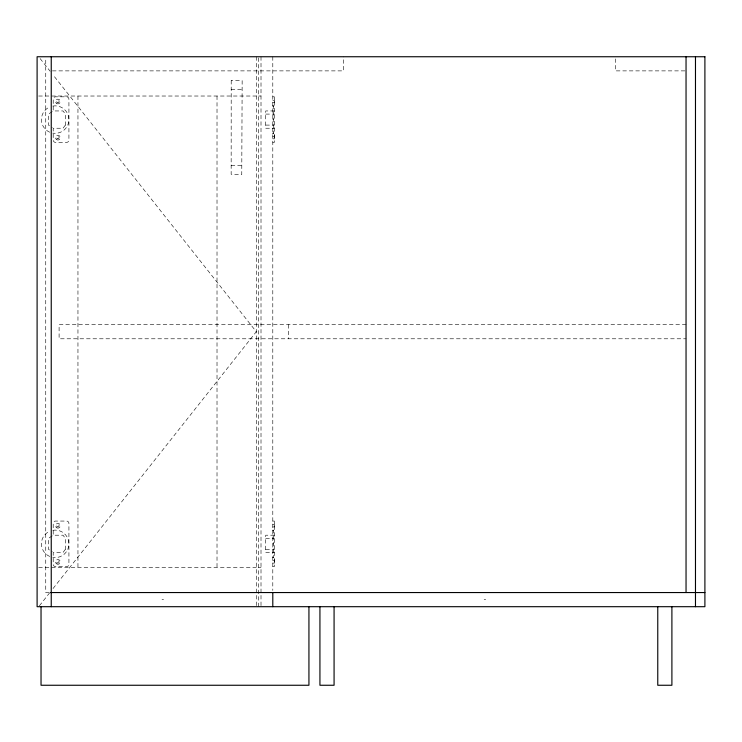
<?xml version="1.0" encoding="UTF-8"?>
<svg xmlns="http://www.w3.org/2000/svg" width="742" height="742" viewBox="0 0 742 742"><rect width="100%" height="100%" fill="white"/><g stroke="black" fill="none" stroke-linecap="round" stroke-linejoin="round"><path stroke-width="0.56" stroke-dasharray="3.71 2.78" d="M39.391 605.787L49.445 593.081M53.034 588.545L256.296 331.72L53.034 74.896M52.265 111.578L48.49 114.092L48.49 125.092L52.265 127.605M52.265 535.826L48.49 538.34L48.49 549.34L52.265 551.853M52.784 106.05L55.168 105.846A13.746 13.746 0 0 1 68.923 119.592A13.746 13.746 0 0 1 55.168 133.337L52.784 133.133M52.784 530.298L55.168 530.094A13.746 13.746 0 0 1 68.923 543.84A13.746 13.746 0 0 1 55.168 557.594L52.784 557.381M52.394 70.88L343.5 70.88L343.5 56.744M684.885 70.88L615.341 70.88L615.341 58.915M231.152 89.55L242.152 89.55M38.667 96.024L256.296 96.024M258.652 96.024L261.008 96.024M272.796 96.812L274.364 96.812L274.364 142.381L272.796 142.381M274.364 99.168L274.364 103.88M272.796 100.346L273.974 100.346M272.796 102.702L273.974 102.702M272.796 105.846L273.575 105.846L273.575 133.337L272.796 133.337M272.796 106.013L273.575 106.013M272.796 106.106L273.575 106.106M274.364 110.948L265.719 110.948L265.719 128.236L274.364 128.236M265.719 114.092L274.364 114.092M272.796 119.592L273.575 119.592M265.719 125.092L274.364 125.092M272.796 133.087L273.575 133.087M272.796 133.17L273.575 133.17M274.364 135.304L274.364 140.015M272.796 136.482L273.974 136.482M272.796 138.837L273.974 138.837M231.152 165.345L242.152 165.345M686.044 324.644L59.1 324.644L59.1 338.788L686.044 338.788M272.796 521.06L274.364 521.06L274.364 566.628L272.796 566.628M274.364 523.416L274.364 528.128M272.796 524.594L273.974 524.594M272.796 526.95L273.974 526.95M272.796 530.094L273.575 530.094L273.575 557.594L272.796 557.594M274.364 535.205L265.719 535.205L265.719 552.484L274.364 552.484M265.719 538.34L274.364 538.34M272.796 543.84L273.575 543.84M265.719 549.34L274.364 549.34M272.796 557.418L273.575 557.335M274.364 559.551L274.364 564.272M272.796 560.729L273.974 560.729M272.796 563.095L273.974 563.095M38.667 567.407L256.296 567.407M258.652 567.407L261.008 567.407M49.213 592.552L45.744 592.552L45.744 57.895M162.016 599.619L163.592 599.619M484.136 599.619L485.704 599.619M40.105 58.553L50.159 71.26M288.508 324.644L288.508 338.788M272.796 56.744L272.796 590.484M261.008 56.744L261.008 606.696M258.652 57.895L258.652 606.696M256.296 56.744L256.296 606.696M217.016 96.024L217.016 567.407M77.956 96.024L77.956 567.407M49.723 132.215A13.746 13.746 0 0 1 49.723 106.969M49.723 556.463A13.746 13.746 0 0 1 49.723 531.216M231.207 80.47L231.152 174.268L241.762 174.593L242.152 80.637L231.207 80.47M65.379 125.092L63.024 128.236L53.201 128.236L53.201 140.015A2.356 2.356 0 0 0 55.567 142.381L66.557 142.381A2.356 2.356 0 0 0 68.923 140.015L68.923 99.168A2.356 2.356 0 0 0 66.557 96.812L55.567 96.812A2.356 2.356 0 0 0 53.201 99.168L53.201 110.948L63.024 110.948L65.379 114.092L65.379 125.092M65.379 549.34L63.024 552.484L53.201 552.484L53.201 564.272A2.356 2.356 0 0 0 55.567 566.628L66.557 566.628A2.356 2.356 0 0 0 68.923 564.272L68.923 523.416A2.356 2.356 0 0 0 66.557 521.06L55.567 521.06A2.356 2.356 0 0 0 53.201 523.416L53.201 535.205L63.024 535.205L65.379 538.34L65.379 549.34M273.575 530.261L272.796 530.261L273.575 530.354M56.401 139.468A2.356 2.356 0 0 0 60.241 138.068A2.356 2.356 0 0 0 57.115 135.452A2.356 2.356 0 0 0 56.401 139.468M56.744 103.565A2.356 2.356 0 0 0 60.278 101.524A2.356 2.356 0 0 0 56.744 99.484A2.356 2.356 0 0 0 56.744 103.565M57.329 138.68A1.178 1.178 0 0 0 59.1 137.66A1.178 1.178 0 0 0 57.329 136.639A1.178 1.178 0 0 0 57.329 138.68M57.088 102.359A1.178 1.178 0 0 0 59.054 101.83A1.178 1.178 0 0 0 57.616 100.383A1.178 1.178 0 0 0 57.088 102.359M56.401 563.716A2.356 2.356 0 0 0 60.241 562.325A2.356 2.356 0 0 0 57.115 559.7A2.356 2.356 0 0 0 56.401 563.716M56.744 527.812A2.356 2.356 0 0 0 60.278 525.772A2.356 2.356 0 0 0 56.744 523.731A2.356 2.356 0 0 0 56.744 527.812M57.329 562.937A1.178 1.178 0 0 0 59.1 561.917A1.178 1.178 0 0 0 57.329 560.887A1.178 1.178 0 0 0 57.329 562.937M57.088 526.607A1.178 1.178 0 0 0 59.054 526.078A1.178 1.178 0 0 0 57.616 524.631A1.178 1.178 0 0 0 57.088 526.607"/><path stroke-width="1.11" d="M50.373 592.552L704.9 592.552M695.477 56.744L695.477 606.696M686.044 56.744L686.044 592.552M671.9 606.696L671.9 685.256L657.764 685.256L657.764 606.696M334.076 606.696L334.076 685.256L319.932 685.256L319.932 606.696M308.932 606.696L308.932 685.256L41.033 685.256L41.033 606.696M272.796 592.552L272.796 606.696M51.244 56.744L51.244 606.696M704.9 56.744L37.1 56.744L37.1 606.696L704.9 606.696L704.9 56.744"/></g></svg>
